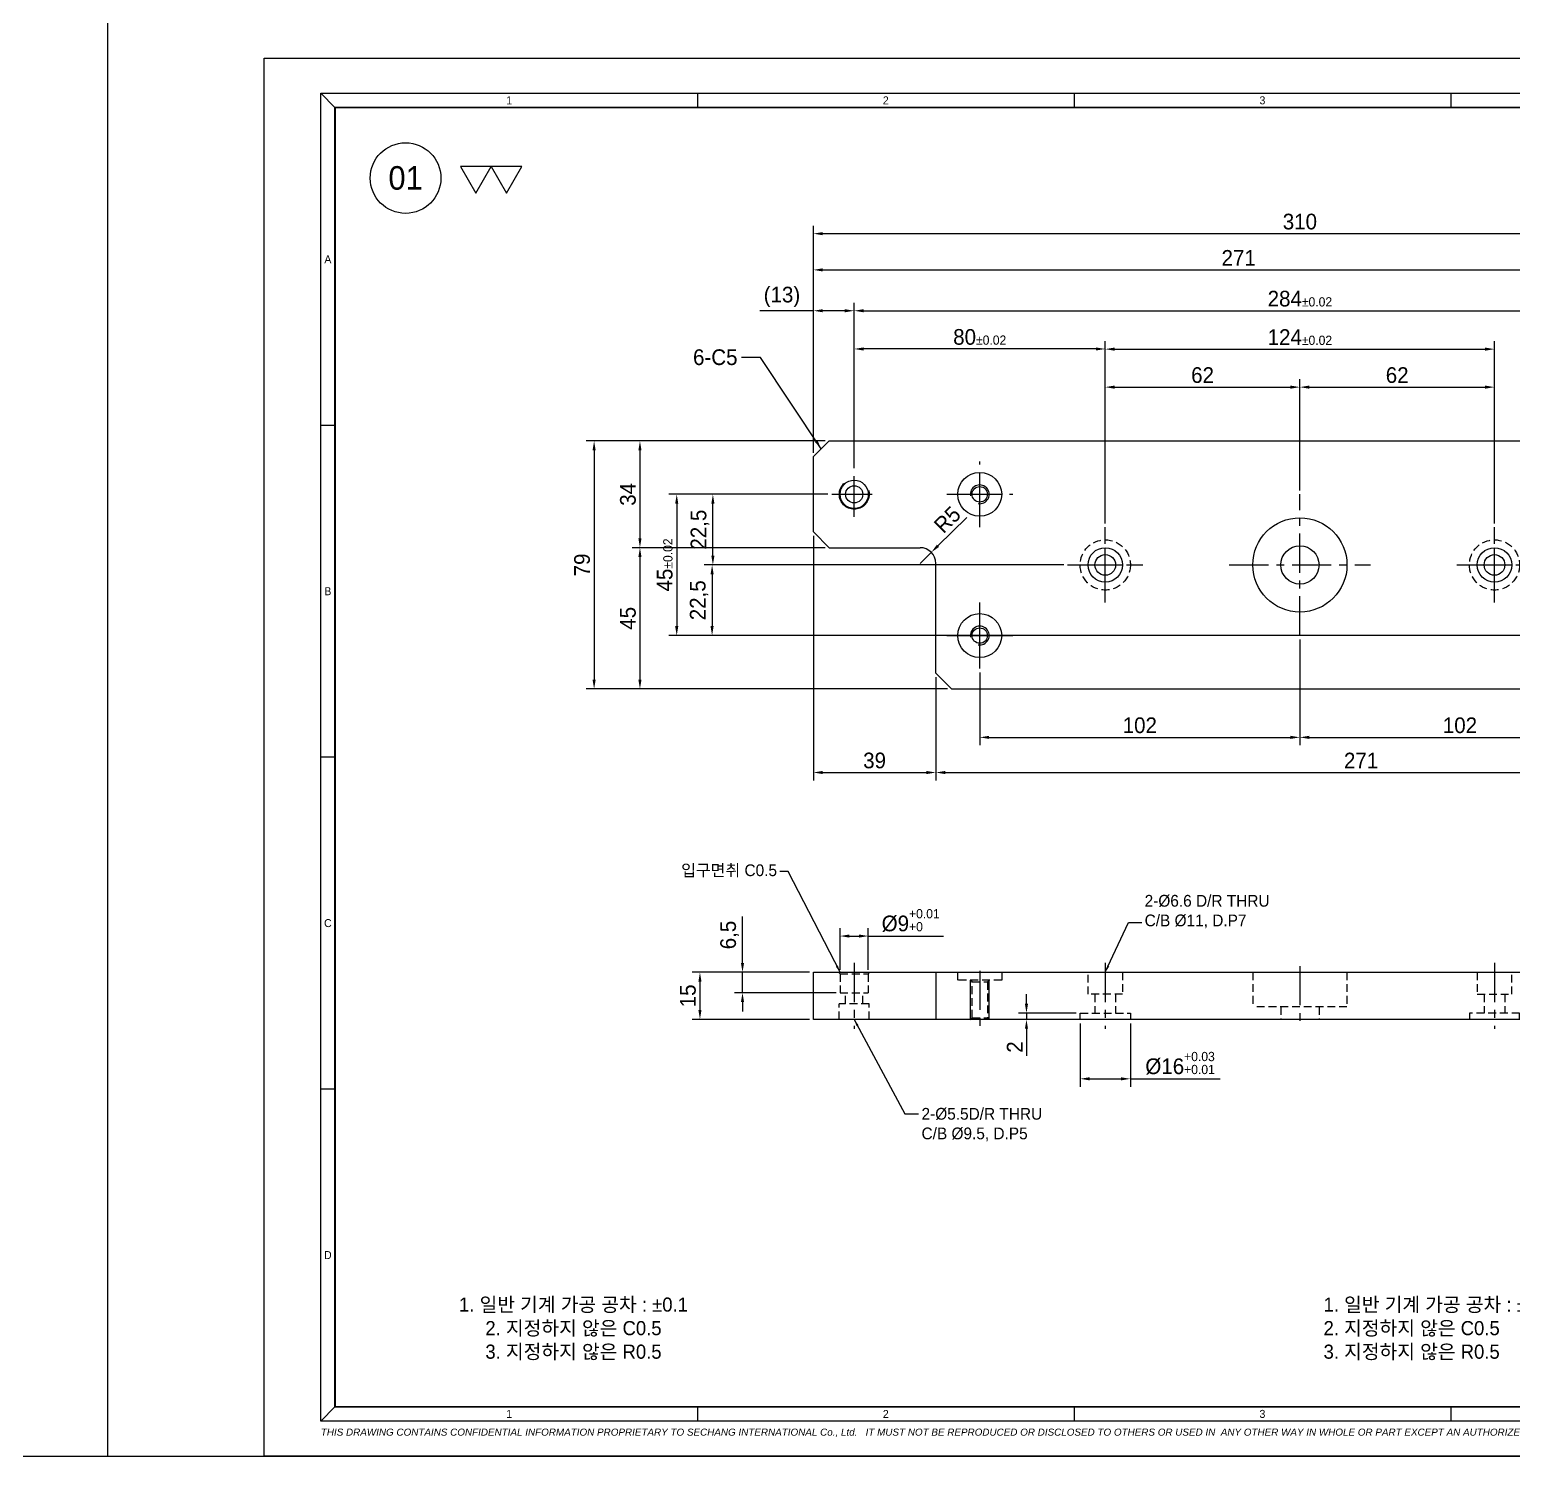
# Model space of a CAD drawing. Header units: inches. Extents: x 0 to 23821, y 0 to 11279.
# Drawn here: x 16725.2 to 17197.9, y 7287.6 to 7742.2 of the extents above; entities that cross this region are included whole.
import ezdxf
from ezdxf.enums import TextEntityAlignment as Align

# ---------------------------------------------------------------- set-up
doc = ezdxf.new("R2010")
doc.units = ezdxf.units.IN
doc.header["$LTSCALE"] = 10
doc.header["$MEASUREMENT"] = 0
for name, pattern in [('CENTER', [2, 1.25, -0.25, 0.25, -0.25]), ('HIDDEN', [0.375, 0.25, -0.125]), ('PHANTOM', [2.5, 1.25, -0.25, 0.25, -0.25, 0.25, -0.25])]:
    doc.linetypes.add(name, pattern=pattern)
doc.layers.get('Defpoints').update_dxf_attribs({"color": 8})
for name, color, linetype in [('11', 1, 'CENTER'), ('22', 2, 'HIDDEN'), ('66', 6, 'PHANTOM'), ('T', 3, 'Continuous')]:
    doc.layers.add(name, color=color, linetype=linetype)
doc.styles.add('SCI', font='')
doc.styles.get('SCI').set_extended_font_data('Gulim')
doc.dimstyles.new('SCH', dxfattribs={"dimtxt": 2.5, "dimasz": 2, "dimexe": 1.25, "dimexo": 0.625, "dimtad": 1, "dimdec": 8, "dimtxsty": 'SCI', "dimcen": 2.5, "dimclrd": 4, "dimclre": 4, "dimclrt": 7, "dimadec": 8, "dimazin": 2, "dimtfac": 1, "dimtdec": 8, "dimtmove": 0, "dimatfit": 3, "dimfxl": 1, "dimarcsym": 0})

# ---------------------------------------------------------------- blocks, each defined once
blk = doc.blocks.new('*U546')
at = {"color": 2}
for points in [[(0, 0), (1.5, 2.6), (-1.5, 2.6)], [(3, 0), (4.5, 2.6), (1.5, 2.6)]]:
    blk.add_lwpolyline(points, close=True, dxfattribs=at)
blk = doc.blocks.new('SECHANG TITLE')
h = blk.add_hatch(color=162)
h.dxf.hatch_style = 1
h.paths.add_polyline_path([(6.08, -25.11), (4.21, -25.11), (4.21, -27.9), (7.94, -27.9)])
h.paths.add_polyline_path([(12.06, -25.11), (10.19, -25.11), (8.33, -27.9), (12.06, -27.9)])
h.paths.add_polyline_path([(12.06, -28.1), (4.21, -28.1), (4.21, -30.89), (12.06, -30.89)])
at = {"color": 3}
for p, q in [((125, 0), (125, -33.6)), ((0, -5.6), (125, -5.6)), ((0, -33.6), (0, -5.6)), ((5.5, -11.2), (5.5, -5.6)), ((44.5, -22.4), (44.5, -5.6)), ((75.5, -11.2), (75.5, -5.6)), ((81, -11.2), (81, -5.6)), ((97.5, -11.2), (97.5, -5.6)), ((0, -11.2), (125, -11.2)), ((23.5, -11.2), (23.5, -22.4)), ((34, -22.4), (34, -11.2)), ((55, -33.6), (55, -11.2)), ((68, -33.6), (68, -11.2)), ((23.5, -14.2), (55, -14.2)), ((23.5, -16.8), (0, -16.8)), ((23.5, -18.3), (55, -18.3)), ((55, -16.8), (125, -16.8)), ((113.5, -33.6), (113.5, -16.8)), ((118.5, -22.4), (125, -16.8)), ((118.5, -33.6), (118.5, -16.8)), ((0, -22.4), (125, -22.4)), ((118.5, -28), (125, -22.4)), ((55, -28), (125, -28)), ((0, -33.6), (125, -33.6))]:
    blk.add_line(p, q, dxfattribs=at)
for p, q in [((4, -28), (4, -24.9)), ((4, -24.9), (6.19, -24.9)), ((4.21, -27.9), (4.21, -25.11)), ((4.21, -25.11), (6.08, -25.11)), ((6.08, -25.11), (7.94, -27.9)), ((6.19, -24.9), (8.13, -27.81)), ((10.08, -24.9), (8.13, -27.81)), ((10.19, -25.11), (8.33, -27.9)), ((10.08, -24.9), (12.27, -24.9)), ((10.19, -25.11), (12.06, -25.11)), ((12.06, -25.11), (12.06, -27.9)), ((12.27, -24.9), (12.27, -28)), ((4, -28), (4, -31.1)), ((7.94, -27.9), (4.21, -27.9)), ((12.06, -28.1), (4.21, -28.1)), ((4.21, -28.1), (4.21, -30.89)), ((12.06, -27.9), (8.33, -27.9)), ((12.06, -30.89), (12.06, -28.1)), ((12.27, -31.1), (12.27, -28)), ((4, -31.1), (12.27, -31.1)), ((4.21, -30.89), (12.06, -30.89))]:
    blk.add_line(p, q)
at = {"attachment_point": 5, "style": 'SCI'}
for s, insert, char_height, width in [('ITEM', (2.75, -8.4), 1.5, 5.5), ('DESCRIPTION', (25, -8.4), 1.5, 39), ('SPECIFICATION', (60, -8.4), 1.5, 31), ("Q'TY", (78.25, -8.4), 1.5, 5.5), ('MATERIAL', (89.25, -8.4), 1.5, 16.5), ('FINISH / REMARK', (111.25, -8.4), 1.5, 27.5), (' CUSTOMER', (11.75, -12.6), 1, 23.5), ('DESIGN', (28.75, -12.7), 1, 10.5), ('CHECK', (39.25, -12.7), 1, 10.5), ('APPROVE', (49.75, -12.7), 1, 10.5), ('TITLE', (61.5, -14), 1.5, 13), (' PROJECT No.', (11.75, -18.2), 1, 23.5), ('SUB SCRIPE', (61.5, -19.6), 1.5, 13), (' PAGE', (116, -19.6), 1, 5), ('{\\fGulim|b1|i0|c129|p50;\\T1.45;세창 인터내쇼날(주)}', (33.63, -26.75), 2.5, 38.7333), ('DWG No.', (61.5, -25.2), 1.5, 13), ('SCALE', (116, -25.2), 1, 5), ('{\\fGulim|b1|i0|c129|p50;\\T1.05;SECHANG INTERNATIONAL CO., LTD.}', (33.63, -29.85), 1.5, 38.7333), ('REF No.', (61.5, -30.8), 1.5, 13), ('REV', (116, -30.8), 1, 5)]:
    blk.add_mtext(s, dxfattribs=dict(at, insert=insert, char_height=char_height, width=width))
blk = doc.blocks.new('SECHANG REV')
at = {"color": 7}
blk.add_line((-52.5, 0), (-52.5, 5.5), dxfattribs=at)
at = {"color": 3}
for p, q in [((-43, 5.5), (-43, 0)), ((-28.5, 5.5), (-28.5, 0)), ((28.5, 5.5), (28.5, 0)), ((40.5, 5.5), (40.5, 0)), ((52.5, 5.5), (52.5, 0))]:
    blk.add_line(p, q, dxfattribs=at)
blk.add_line((52.5, 0), (-52.5, 0))
blk = doc.blocks.new('SECHANG A3')
at = {"color": 2}
for p, q in [((-198, 289.5), (-195, 286.5)), ((-118, 289.5), (-118, 286.5)), ((-38, 289.5), (-38, 286.5)), ((42, 289.5), (42, 286.5)), ((122, 289.5), (122, 286.5)), ((202, 289.5), (199, 286.5)), ((-195, 10.5), (-198, 7.5)), ((-118, 10.5), (-118, 7.5)), ((-38, 10.5), (-38, 7.5)), ((42, 10.5), (42, 7.5)), ((122, 10.5), (122, 7.5)), ((199, 10.5), (202, 7.5))]:
    blk.add_line(p, q, dxfattribs=at)
at = {"color": 3}
blk.add_line((94, 286.5), (199, 286.5), dxfattribs=at)
for p, q in [((-198, 219), (-195, 219)), ((199, 219), (202, 219)), ((-195, 148.5), (-198, 148.5)), ((202, 148.5), (199, 148.5)), ((-195, 78), (-198, 78)), ((202, 78), (199, 78)), ((202, 15.5), (205, 15.5))]:
    blk.add_line(p, q)
at = {"color": 1}
blk.add_lwpolyline([(-210, 297), (210, 297), (210, 0), (-210, 0)], close=True, dxfattribs=at)
at = {"color": 2}
blk.add_lwpolyline([(-198, 289.5), (202, 289.5), (202, 7.5), (-198, 7.5)], close=True, dxfattribs=at)
at = {"const_width": 0.4}
blk.add_lwpolyline([(-195, 286.5), (199, 286.5), (199, 10.5), (-195, 10.5)], close=True, dxfattribs=at)
at = {"layer": '11', "ltscale": 5}
blk.add_line((202, 11.5), (205, 11.5), dxfattribs=at)
at = {"layer": '22', "ltscale": 5}
blk.add_line((202, 13.5), (205, 13.5), dxfattribs=at)
at = {"layer": '66', "ltscale": 3}
blk.add_line((202, 9.5), (205, 9.5), dxfattribs=at)
at = {"layer": 'T'}
blk.add_line((202, 7.5), (205, 7.5), dxfattribs=at)
for name, p in [('SECHANG REV', (146.5, 281)), ('SECHANG TITLE', (74, 44.1))]:
    blk.add_blockref(name, p)
at = {"linetype": 'Continuous', "style": 'SCI'}
blk.add_text('PLOT DATE : 2023/5/31/ 3:50 오후', height=1.92, dxfattribs=at).set_placement((201.86, 4.16), align=Align.RIGHT)
at = {"color": 2, "style": 'SCI'}
for s, insert, char_height, width, attachment_point in [('1', (-158, 288), 1.7, 80, 5), ('2', (-78, 288), 1.7, 80, 5), ('3', (2, 288), 1.7, 80, 5), ('4', (82, 288), 1.7, 80, 5), ('5', (162, 288), 1.7, 80, 5), ('A', (-196.5, 254.25), 1.7, 3, 5), ('A', (200.5, 254.25), 1.7, 3, 5), ('B', (-196.5, 183.75), 1.7, 3, 5), ('B', (200.5, 183.75), 1.7, 3, 5), ('C', (-196.5, 113.25), 1.7, 3, 5), ('C', (200.5, 113.25), 1.7, 3, 5), ('D', (-196.5, 42.75), 1.7, 3, 5), ('D', (200.5, 42.75), 1.7, 3, 5), ('1. 일반 기계 가공 공차 : ±0.1\\P2. 지정하지 않은 C0.5\\P3. 지정하지 않은 R0.5', (14.98, 27.07), 3, 83.5818, 4), ('TIMING BELT CONVEYOR', (164.75, 30.1), 1.7, 45.5, 5), ('2025.04.03', (102.75, 23.75), 1.5, 10.5, 5), ('\\pi1.42726;1', (195.75, 23.1), 1.5, 3.25, 4), ('1', (-158, 9), 1.7, 80, 5), ('2', (-78, 9), 1.7, 80, 5), ('3', (2, 9), 1.7, 80, 5), ('4', (82, 9), 1.7, 80, 5), ('5', (162, 9), 1.7, 80, 5)]:
    blk.add_mtext(s, dxfattribs=dict(at, insert=insert, char_height=char_height, width=width, attachment_point=attachment_point))
at = {"char_height": 1.5, "attachment_point": 5, "style": 'SCI'}
for s, insert, width in [('REV.No', (98.75, 283.7), 9.5), ('DATE', (110.75, 283.7), 14.5), ('REVISION RECORD', (146.5, 283.7), 57), ('SIGN', (181, 283.7), 12), ('CHECK', (193, 283.7), 12)]:
    blk.add_mtext(s, dxfattribs=dict(at, insert=insert, width=width))
at = {"color": 3, "insert": (-198, 5), "char_height": 1.5, "width": 400.0238, "attachment_point": 4, "style": 'SCI'}
blk.add_mtext('{\\fArial|b0|i1|c0|p34;THIS DRAWING CONTAINS CONFIDENTIAL INFORMATION PROPRIETARY TO SECHANG INTERNATIONAL Co., Ltd.   IT MUST NOT BE REPRODUCED OR DISCLOSED TO OTHERS OR USED IN  ANY OTHER WAY IN WHOLE OR PART EXCEPT AN AUTHORIZED IN WRITING BY SECHANG INTERNATIONAL Co., Ltd.  }', dxfattribs=at)
blk = doc.blocks.new('SMTAPM6', base_point=(1696.01, 1983.9))
at = {"color": 7, "linetype": 'Continuous'}
blk.add_circle((1696.01, 1983.9), 2.46, dxfattribs=at)
at = {"layer": '11'}
for p, q in [((1696.01, 1979.4), (1696.01, 1988.4)), ((1691.51, 1983.9), (1700.51, 1983.9))]:
    blk.add_line(p, q, dxfattribs=at)
at = {"layer": 'T', "linetype": 'Continuous'}
blk.add_arc((1696.01, 1983.9), 3, 260.0082, 189.9928, dxfattribs=at)
blk = doc.blocks.new('MDCBM5H', base_point=(3956.9, -5620.49, 0))
at = {"color": 7, "linetype": 'Continuous'}
blk.add_circle((3956.9, -5620.49, 0), 2.75, dxfattribs=at)
at = {"layer": '11'}
for p, q in [((3956.9, -5627.62, 0), (3956.9, -5613.37, 0)), ((3949.78, -5620.49, 0), (3964.03, -5620.49, 0))]:
    blk.add_line(p, q, dxfattribs=at)
at = {"layer": '22', "ltscale": 7.6}
blk.add_circle((3956.9, -5620.49, 0), 4.75, dxfattribs=at)
blk = doc.blocks.new('MDCBM6', base_point=(40751.01, 10879.93))
at = {"color": 7, "linetype": 'Continuous'}
for radius in [5.5, 3.3]:
    blk.add_circle((40751.01, 10879.93), radius, dxfattribs=at)
at = {"layer": '11'}
for p, q in [((40751.01, 10871.68), (40751.01, 10888.18)), ((40742.76, 10879.93), (40759.26, 10879.93))]:
    blk.add_line(p, q, dxfattribs=at)
blk = doc.blocks.new('A$C65A22A5B')
for p, q in [((-155, 34.5), (-150, 39.5)), ((-150, 39.5), (111, 39.5)), ((116, 34.5), (111, 39.5)), ((-155, 10.5), (-155, 34.5)), ((116, -0.5), (116, 34.5)), ((-155, 10.5), (-150, 5.5)), ((-150, 5.5), (-121, 5.5)), ((-116, -34.5), (-116, 0.5)), ((121, -5.5), (150, -5.5)), ((155, -10.5), (150, -5.5)), ((155, -34.5), (155, -10.5)), ((-116, -34.5), (-111, -39.5)), ((155, -34.5), (150, -39.5)), ((-111, -39.5), (150, -39.5))]:
    blk.add_line(p, q)
for centre, radius in [((-102, 22.5), 7), ((102, 22.5), 7), ((-142, 22.5), 4.5), ((0, 0), 15), ((0, 0), 6.1), ((-102, -22.5), 7), ((102, -22.5), 7), ((142, -22.5), 4.5)]:
    blk.add_circle(centre, radius)
for centre, start, end in [((-121, 0.5), 0, 90), ((121, -0.5), 180, 270)]:
    blk.add_arc(centre, 5, start, end)
at = {"layer": '11'}
for p, q in [((-142, 15.75), (-142, 29.25)), ((-102, 12), (-102, 33)), ((102, 12), (102, 33)), ((-148.75, 22.5), (-135.25, 22.5)), ((-112.5, 22.5), (-91.5, 22.5)), ((0, -22.5), (0, 22.5)), ((91.5, 22.5), (112.5, 22.5)), ((-62, -12), (-62, 12)), ((62, -12), (62, 12)), ((-74, 0), (-50, 0)), ((-22.5, 0), (22.5, 0)), ((50, 0), (74, 0)), ((102, -33), (102, -12)), ((142, -29.25), (142, -15.75)), ((91.5, -22.5), (112.5, -22.5)), ((135.25, -22.5), (148.75, -22.5))]:
    blk.add_line(p, q, dxfattribs=at)
at = {"layer": '11', "ltscale": 3.15}
for p, q in [((-102, -33), (-102, -12)), ((-112.5, -22.5), (-91.5, -22.5))]:
    blk.add_line(p, q, dxfattribs=at)
at = {"layer": '22'}
for centre in [(-62, 0), (62, 0)]:
    blk.add_circle(centre, 8, dxfattribs=at)
for name, p in [('MDCBM5H', (-142, 22.5)), ('SMTAPM6', (-102, 22.5)), ('SMTAPM6', (102, 22.5)), ('MDCBM6', (-62, 0)), ('MDCBM6', (62, 0)), ('SMTAPM6', (-102, -22.5)), ('SMTAPM6', (102, -22.5)), ('MDCBM5H', (142, -22.5))]:
    blk.add_blockref(name, p)
blk = doc.blocks.new('A$C575F7A22')
blk.add_line((-116, 0), (-116, -15))
blk.add_lwpolyline([(-155, 0), (155, 0), (155, -15), (-155, -15)], close=True)
at = {"layer": '11'}
for p, q in [((-142, 3), (-142, -18)), ((-102, 0.5), (-102, -18)), ((-62, 3), (-62, -18)), ((0, 2), (0, -17)), ((62, 3), (62, -18)), ((102, 0.5), (102, -18)), ((142, 3), (142, -18))]:
    blk.add_line(p, q, dxfattribs=at)
at = {"layer": '22'}
for p, q in [((-146.5, -0.5), (-147, 0)), ((-137.5, -0.5), (-137, 0)), ((-109, -2.5), (-109, 0)), ((-95, 0), (-95, -2.5)), ((-15, 0), (-15, -11)), ((15, 0), (15, -11)), ((95, 0), (95, -2.5)), ((109, -2.5), (109, 0)), ((116, 0), (116, -15)), ((137.5, -0.5), (137, 0)), ((146.5, -0.5), (147, 0)), ((-146.5, -0.5), (-146.5, -6.5)), ((-146.5, -0.5), (-137.5, -0.5)), ((-137.5, -0.5), (-137.5, -6.5)), ((-95, -2.5), (-109, -2.5)), ((-104.4585, -3.0415), (-105, -2.5)), ((-104.4585, -3.0415), (-99.5415, -3.0415)), ((-104.4585, -14.4585), (-104.4585, -3.0415)), ((-99, -2.5), (-99.5415, -3.0415)), ((-99.5415, -3.0415), (-99.5415, -14.4585)), ((-67.5, -7), (-67.5, 0)), ((-56.5, 0), (-56.5, -7)), ((56.5, 0), (56.5, -7)), ((67.5, -7), (67.5, 0)), ((95, -2.5), (109, -2.5)), ((99, -2.5), (99.5415, -3.0415)), ((104.4585, -3.0415), (99.5415, -3.0415)), ((99.5415, -3.0415), (99.5415, -14.4585)), ((104.4585, -3.0415), (105, -2.5)), ((104.4585, -14.4585), (104.4585, -3.0415)), ((137.5, -0.5), (137.5, -6.5)), ((137.5, -0.5), (146.5, -0.5)), ((146.5, -0.5), (146.5, -6.5)), ((-146.5, -6.5), (-137.5, -6.5)), ((-144.75, -10), (-144.75, -6.5)), ((-139.25, -10), (-139.25, -6.5)), ((-56.5, -7), (-67.5, -7)), ((-65.3, -7), (-65.3, -13)), ((-58.7, -7), (-58.7, -13)), ((56.5, -7), (67.5, -7)), ((58.7, -7), (58.7, -13)), ((65.3, -7), (65.3, -13)), ((137.5, -6.5), (146.5, -6.5)), ((139.25, -10), (139.25, -6.5)), ((144.75, -10), (144.75, -6.5)), ((-137.25, -10), (-146.75, -10)), ((-146.75, -15), (-146.75, -10)), ((-137.25, -15), (-137.25, -10)), ((-70, -15), (-70, -13)), ((-70, -13), (-54, -13)), ((-54, -13), (-54, -15)), ((15, -11), (-15, -11)), ((-6.1, -11), (-6.1, -15)), ((6.1, -11), (6.1, -15)), ((70, -13), (54, -13)), ((54, -13), (54, -15)), ((70, -15), (70, -13)), ((146.75, -10), (137.25, -10)), ((137.25, -15), (137.25, -10)), ((146.75, -15), (146.75, -10)), ((-105, -15), (-104.4585, -14.4585)), ((-104.4585, -14.4585), (-99.5415, -14.4585)), ((-99.5415, -14.4585), (-99, -15)), ((99.5415, -14.4585), (99, -15)), ((104.4585, -14.4585), (99.5415, -14.4585)), ((105, -15), (104.4585, -14.4585))]:
    blk.add_line(p, q, dxfattribs=at)
at = {"layer": 'T'}
for p, q in [((-105, -2.5), (-105, -15)), ((-99, -15), (-99, -2.5)), ((99, -15), (99, -2.5)), ((105, -2.5), (105, -15))]:
    blk.add_line(p, q, dxfattribs=at)
blk = doc.blocks.new('*D1735')
at = {"color": 4, "lineweight": -2, "transparency": 16777216}
for p, q in [((17067.93, 7584.87), (17067.93, 7642.88)), ((17070.93, 7640.38), (17188.93, 7640.38)), ((17191.93, 7584.87), (17191.93, 7642.88))]:
    blk.add_line(p, q, dxfattribs=at)
at = {"color": 4, "transparency": 16777216}
for points in [[(17070.93, 7640.88), (17070.93, 7639.88), (17067.93, 7640.38)], [(17188.93, 7640.88), (17188.93, 7639.88), (17191.93, 7640.38)]]:
    blk.add_solid(points, dxfattribs=at)
at = {"layer": 'Defpoints', "color": 0, "transparency": 16777216}
for p in [(17191.93, 7640.38), (17067.93, 7583.62), (17191.93, 7583.62)]:
    blk.add_point(p, dxfattribs=at)
at = {"color": 7, "transparency": 16777216, "insert": (17129.93, 7644.2), "char_height": 5, "attachment_point": 5, "style": 'SCI'}
blk.add_mtext('124{\\H0.59x;%%p0.02}', dxfattribs=at)
blk = doc.blocks.new('*D1736')
at = {"color": 4, "lineweight": -2, "transparency": 16777216}
for p, q in [((17067.93, 7584.87), (17067.93, 7630.77)), ((17129.93, 7595.37), (17129.93, 7630.77)), ((17070.93, 7628.27), (17126.93, 7628.27))]:
    blk.add_line(p, q, dxfattribs=at)
at = {"color": 4, "transparency": 16777216}
for points in [[(17070.93, 7628.77), (17070.93, 7627.77), (17067.93, 7628.27)], [(17126.93, 7628.77), (17126.93, 7627.77), (17129.93, 7628.27)]]:
    blk.add_solid(points, dxfattribs=at)
at = {"layer": 'Defpoints', "color": 0, "transparency": 16777216}
for p in [(17129.93, 7628.27), (17129.93, 7594.12), (17067.93, 7583.62)]:
    blk.add_point(p, dxfattribs=at)
at = {"color": 7, "transparency": 16777216, "insert": (17098.93, 7632.08), "char_height": 5, "attachment_point": 5, "style": 'SCI'}
blk.add_mtext('62', dxfattribs=at)
blk = doc.blocks.new('*D1737')
at = {"color": 4, "lineweight": -2, "transparency": 16777216}
for p, q in [((17129.93, 7595.37), (17129.93, 7630.77)), ((17191.93, 7584.87), (17191.93, 7630.77)), ((17132.93, 7628.27), (17188.93, 7628.27))]:
    blk.add_line(p, q, dxfattribs=at)
at = {"color": 4, "transparency": 16777216}
for points in [[(17132.93, 7628.77), (17132.93, 7627.77), (17129.93, 7628.27)], [(17188.93, 7628.77), (17188.93, 7627.77), (17191.93, 7628.27)]]:
    blk.add_solid(points, dxfattribs=at)
at = {"layer": 'Defpoints', "color": 0, "transparency": 16777216}
for p in [(17191.93, 7628.27), (17129.93, 7594.12), (17191.93, 7583.62)]:
    blk.add_point(p, dxfattribs=at)
at = {"color": 7, "transparency": 16777216, "insert": (17160.93, 7632.08), "char_height": 5, "attachment_point": 5, "style": 'SCI'}
blk.add_mtext('62', dxfattribs=at)
blk = doc.blocks.new('*D1738')
at = {"color": 4, "lineweight": -2, "transparency": 16777216}
for p, q in [((16974.93, 7607.37), (16974.93, 7668.13)), ((17245.93, 7607.37), (17245.93, 7668.13)), ((16977.93, 7665.63), (17242.93, 7665.63))]:
    blk.add_line(p, q, dxfattribs=at)
at = {"color": 4, "transparency": 16777216}
for points in [[(16977.93, 7666.13), (16977.93, 7665.13), (16974.93, 7665.63)], [(17242.93, 7666.13), (17242.93, 7665.13), (17245.93, 7665.63)]]:
    blk.add_solid(points, dxfattribs=at)
at = {"layer": 'Defpoints', "color": 0, "transparency": 16777216}
for p in [(17245.93, 7665.63), (16974.93, 7606.12), (17245.93, 7606.12)]:
    blk.add_point(p, dxfattribs=at)
at = {"color": 7, "transparency": 16777216, "insert": (17110.43, 7669.45), "char_height": 5, "attachment_point": 5, "style": 'SCI'}
blk.add_mtext('271', dxfattribs=at)
blk = doc.blocks.new('*D1740')
at = {"color": 4, "lineweight": -2, "transparency": 16777216}
for p, q in [((16974.93, 7607.37), (16974.93, 7679.67)), ((16977.93, 7677.17), (17281.93, 7677.17)), ((17284.93, 7562.37), (17284.93, 7679.67))]:
    blk.add_line(p, q, dxfattribs=at)
at = {"color": 4, "transparency": 16777216}
for points in [[(16977.93, 7677.67), (16977.93, 7676.67), (16974.93, 7677.17)], [(17281.93, 7677.67), (17281.93, 7676.67), (17284.93, 7677.17)]]:
    blk.add_solid(points, dxfattribs=at)
at = {"layer": 'Defpoints', "color": 0, "transparency": 16777216}
for p in [(17284.93, 7677.17), (16974.93, 7606.12), (17284.93, 7561.12)]:
    blk.add_point(p, dxfattribs=at)
at = {"color": 7, "transparency": 16777216, "insert": (17129.93, 7680.99), "char_height": 5, "attachment_point": 5, "style": 'SCI'}
blk.add_mtext('310', dxfattribs=at)
blk = doc.blocks.new('*D1741')
at = {"color": 4, "lineweight": -2, "transparency": 16777216}
for p, q in [((16978.68, 7611.12), (16917.17, 7611.12)), ((16919.67, 7608.12), (16919.67, 7580.12)), ((16978.68, 7577.12), (16917.17, 7577.12))]:
    blk.add_line(p, q, dxfattribs=at)
at = {"color": 4, "transparency": 16777216}
for points in [[(16919.17, 7608.12), (16920.17, 7608.12), (16919.67, 7611.12)], [(16919.17, 7580.12), (16920.17, 7580.12), (16919.67, 7577.12)]]:
    blk.add_solid(points, dxfattribs=at)
at = {"layer": 'Defpoints', "color": 0, "transparency": 16777216}
for p in [(16979.93, 7611.12), (16919.67, 7577.12), (16979.93, 7577.12)]:
    blk.add_point(p, dxfattribs=at)
at = {"color": 7, "transparency": 16777216, "insert": (16915.86, 7594.12), "char_height": 5, "attachment_point": 5, "rotation": 90, "style": 'SCI'}
blk.add_mtext('34', dxfattribs=at)
blk = doc.blocks.new('*D1742')
at = {"color": 4, "lineweight": -2, "transparency": 16777216}
for p, q in [((16978.68, 7577.12), (16917.17, 7577.12)), ((16919.67, 7574.12), (16919.67, 7535.12)), ((17017.68, 7532.12), (16917.17, 7532.12))]:
    blk.add_line(p, q, dxfattribs=at)
at = {"color": 4, "transparency": 16777216}
for points in [[(16919.17, 7574.12), (16920.17, 7574.12), (16919.67, 7577.12)], [(16919.17, 7535.12), (16920.17, 7535.12), (16919.67, 7532.12)]]:
    blk.add_solid(points, dxfattribs=at)
at = {"layer": 'Defpoints', "color": 0, "transparency": 16777216}
for p in [(16979.93, 7577.12), (16919.67, 7532.12), (17018.93, 7532.12)]:
    blk.add_point(p, dxfattribs=at)
at = {"color": 7, "transparency": 16777216, "insert": (16915.86, 7554.62), "char_height": 5, "attachment_point": 5, "rotation": 90, "style": 'SCI'}
blk.add_mtext('45', dxfattribs=at)
blk = doc.blocks.new('*D1743')
at = {"color": 4, "lineweight": -2, "transparency": 16777216}
for p, q in [((17054.68, 7571.62), (16940.16, 7571.62)), ((16942.66, 7568.62), (16942.66, 7552.12)), ((17016.18, 7549.12), (16940.16, 7549.12))]:
    blk.add_line(p, q, dxfattribs=at)
at = {"color": 4, "transparency": 16777216}
for points in [[(16942.16, 7568.62), (16943.16, 7568.62), (16942.66, 7571.62)], [(16942.16, 7552.12), (16943.16, 7552.12), (16942.66, 7549.12)]]:
    blk.add_solid(points, dxfattribs=at)
at = {"layer": 'Defpoints', "color": 0, "transparency": 16777216}
for p in [(17055.93, 7571.62), (16942.66, 7549.12), (17017.43, 7549.12)]:
    blk.add_point(p, dxfattribs=at)
at = {"color": 7, "transparency": 16777216, "insert": (16938.54, 7560.37), "char_height": 5, "attachment_point": 5, "rotation": 90, "style": 'SCI'}
blk.add_mtext('22,5', dxfattribs=at)
blk = doc.blocks.new('*D1744')
at = {"color": 4, "lineweight": -2, "transparency": 16777216}
for p, q in [((16979.56, 7594.12), (16940.41, 7594.12)), ((16942.91, 7574.62), (16942.91, 7591.12)), ((17054.68, 7571.62), (16940.41, 7571.62))]:
    blk.add_line(p, q, dxfattribs=at)
at = {"color": 4, "transparency": 16777216}
for points in [[(16942.41, 7591.12), (16943.41, 7591.12), (16942.91, 7594.12)], [(16942.41, 7574.62), (16943.41, 7574.62), (16942.91, 7571.62)]]:
    blk.add_solid(points, dxfattribs=at)
at = {"layer": 'Defpoints', "color": 0, "transparency": 16777216}
for p in [(16942.91, 7594.12), (16980.81, 7594.12), (17055.93, 7571.62)]:
    blk.add_point(p, dxfattribs=at)
at = {"color": 7, "transparency": 16777216, "insert": (16938.79, 7582.87), "char_height": 5, "attachment_point": 5, "rotation": 90, "style": 'SCI'}
blk.add_mtext('22,5', dxfattribs=at)
blk = doc.blocks.new('*D1745')
at = {"color": 4, "lineweight": -2, "transparency": 16777216}
for p, q in [((16979.56, 7594.12), (16928.89, 7594.12)), ((16931.39, 7591.12), (16931.39, 7552.12)), ((17263.93, 7549.12), (16928.89, 7549.12))]:
    blk.add_line(p, q, dxfattribs=at)
at = {"color": 4, "transparency": 16777216}
for points in [[(16930.89, 7591.12), (16931.89, 7591.12), (16931.39, 7594.12)], [(16930.89, 7552.12), (16931.89, 7552.12), (16931.39, 7549.12)]]:
    blk.add_solid(points, dxfattribs=at)
at = {"layer": 'Defpoints', "color": 0, "transparency": 16777216}
for p in [(16980.81, 7594.12), (16931.39, 7549.12), (17265.18, 7549.12)]:
    blk.add_point(p, dxfattribs=at)
at = {"color": 7, "transparency": 16777216, "insert": (16927.58, 7571.62), "char_height": 5, "attachment_point": 5, "rotation": 90, "style": 'SCI'}
blk.add_mtext('45{\\H0.59x;%%p0.02}', dxfattribs=at)
blk = doc.blocks.new('*D1746')
at = {"color": 4, "lineweight": -2, "transparency": 16777216}
for p, q in [((16978.68, 7611.12), (16902.57, 7611.12)), ((16905.07, 7608.12), (16905.07, 7535.12)), ((17017.68, 7532.12), (16902.57, 7532.12))]:
    blk.add_line(p, q, dxfattribs=at)
at = {"color": 4, "transparency": 16777216}
for points in [[(16904.57, 7608.12), (16905.57, 7608.12), (16905.07, 7611.12)], [(16904.57, 7535.12), (16905.57, 7535.12), (16905.07, 7532.12)]]:
    blk.add_solid(points, dxfattribs=at)
at = {"layer": 'Defpoints', "color": 0, "transparency": 16777216}
for p in [(16979.93, 7611.12), (16905.07, 7532.12), (17018.93, 7532.12)]:
    blk.add_point(p, dxfattribs=at)
at = {"color": 7, "transparency": 16777216, "insert": (16901.25, 7571.62), "char_height": 5, "attachment_point": 5, "rotation": 90, "style": 'SCI'}
blk.add_mtext('79', dxfattribs=at)
blk = doc.blocks.new('*D1747')
at = {"color": 4, "lineweight": -2, "transparency": 16777216}
for p, q in [((16974.93, 7580.87), (16974.93, 7502.99)), ((17013.93, 7535.87), (17013.93, 7502.99)), ((16977.93, 7505.49), (17010.93, 7505.49))]:
    blk.add_line(p, q, dxfattribs=at)
at = {"color": 4, "transparency": 16777216}
for points in [[(16977.93, 7505.99), (16977.93, 7504.99), (16974.93, 7505.49)], [(17010.93, 7505.99), (17010.93, 7504.99), (17013.93, 7505.49)]]:
    blk.add_solid(points, dxfattribs=at)
at = {"layer": 'Defpoints', "color": 0, "transparency": 16777216}
for p in [(16974.93, 7582.12), (17013.93, 7537.12), (17013.93, 7505.49)]:
    blk.add_point(p, dxfattribs=at)
at = {"color": 7, "transparency": 16777216, "insert": (16994.43, 7509.3), "char_height": 5, "attachment_point": 5, "style": 'SCI'}
blk.add_mtext('39', dxfattribs=at)
blk = doc.blocks.new('*D1748')
at = {"color": 4, "lineweight": -2, "transparency": 16777216}
for p, q in [((17013.93, 7535.87), (17013.93, 7502.99)), ((17284.93, 7535.87), (17284.93, 7502.99)), ((17016.93, 7505.49), (17281.93, 7505.49))]:
    blk.add_line(p, q, dxfattribs=at)
at = {"color": 4, "transparency": 16777216}
for points in [[(17016.93, 7505.99), (17016.93, 7504.99), (17013.93, 7505.49)], [(17281.93, 7505.99), (17281.93, 7504.99), (17284.93, 7505.49)]]:
    blk.add_solid(points, dxfattribs=at)
at = {"layer": 'Defpoints', "color": 0, "transparency": 16777216}
for p in [(17013.93, 7537.12), (17284.93, 7537.12), (17284.93, 7505.49)]:
    blk.add_point(p, dxfattribs=at)
at = {"color": 7, "transparency": 16777216, "insert": (17149.43, 7509.31), "char_height": 5, "attachment_point": 5, "style": 'SCI'}
blk.add_mtext('271', dxfattribs=at)
blk = doc.blocks.new('*D1749')
at = {"color": 4, "lineweight": -2, "transparency": 16777216}
for p, q in [((16987.93, 7602.5), (16987.93, 7655.11)), ((17271.93, 7557.12), (17271.93, 7655.11)), ((16990.93, 7652.61), (17268.93, 7652.61))]:
    blk.add_line(p, q, dxfattribs=at)
at = {"color": 4, "transparency": 16777216}
for points in [[(16990.93, 7653.11), (16990.93, 7652.11), (16987.93, 7652.61)], [(17268.93, 7653.11), (17268.93, 7652.11), (17271.93, 7652.61)]]:
    blk.add_solid(points, dxfattribs=at)
at = {"layer": 'Defpoints', "color": 0, "transparency": 16777216}
for p in [(17271.93, 7652.61), (16987.93, 7601.25), (17271.93, 7555.87)]:
    blk.add_point(p, dxfattribs=at)
at = {"color": 7, "transparency": 16777216, "insert": (17129.93, 7656.43), "char_height": 5, "attachment_point": 5, "style": 'SCI'}
blk.add_mtext('284{\\H0.59x;%%p0.02}', dxfattribs=at)
blk = doc.blocks.new('*D1750')
at = {"color": 4, "lineweight": -2, "transparency": 16777216}
for p, q in [((16987.93, 7602.5), (16987.93, 7642.93)), ((17064.93, 7640.43), (16990.93, 7640.43)), ((17067.93, 7584.87), (17067.93, 7642.93))]:
    blk.add_line(p, q, dxfattribs=at)
at = {"color": 4, "transparency": 16777216}
for points in [[(16990.93, 7640.93), (16990.93, 7639.93), (16987.93, 7640.43)], [(17064.93, 7640.93), (17064.93, 7639.93), (17067.93, 7640.43)]]:
    blk.add_solid(points, dxfattribs=at)
at = {"layer": 'Defpoints', "color": 0, "transparency": 16777216}
for p in [(16987.93, 7640.43), (16987.93, 7601.25), (17067.93, 7583.62)]:
    blk.add_point(p, dxfattribs=at)
at = {"color": 7, "transparency": 16777216, "insert": (17027.93, 7644.24), "char_height": 5, "attachment_point": 5, "style": 'SCI'}
blk.add_mtext('80{\\H0.59x;%%p0.02}', dxfattribs=at)
blk = doc.blocks.new('*D1751')
at = {"color": 4, "lineweight": -2, "transparency": 16777216}
for p, q in [((16983.43, 7442.58), (16983.43, 7455.89)), ((16992.43, 7442.58), (16992.43, 7455.89)), ((16986.43, 7453.39), (16989.43, 7453.39)), ((16992.43, 7453.39), (17016.43, 7453.39))]:
    blk.add_line(p, q, dxfattribs=at)
at = {"color": 4, "transparency": 16777216}
for points in [[(16986.43, 7453.89), (16986.43, 7452.89), (16983.43, 7453.39)], [(16989.43, 7453.89), (16989.43, 7452.89), (16992.43, 7453.39)]]:
    blk.add_solid(points, dxfattribs=at)
at = {"layer": 'Defpoints', "color": 0, "transparency": 16777216}
for p in [(16992.43, 7453.39), (16983.43, 7441.33), (16992.43, 7441.33)]:
    blk.add_point(p, dxfattribs=at)
at = {"color": 7, "transparency": 16777216, "insert": (17005.93, 7458.35), "char_height": 5, "attachment_point": 5, "style": 'SCI'}
blk.add_mtext('%%c9{\\H0.59x;\\S+0.01^ +0;}', dxfattribs=at)
blk = doc.blocks.new('*D1752')
at = {"color": 4, "lineweight": -2, "transparency": 16777216}
for p, q in [((16952.35, 7444.83), (16952.35, 7459.61)), ((16973.68, 7441.83), (16949.85, 7441.83)), ((16952.35, 7435.33), (16952.35, 7441.83)), ((16982.18, 7435.33), (16949.85, 7435.33)), ((16952.35, 7432.33), (16952.35, 7429.33))]:
    blk.add_line(p, q, dxfattribs=at)
at = {"color": 4, "transparency": 16777216}
for points in [[(16951.85, 7444.83), (16952.85, 7444.83), (16952.35, 7441.83)], [(16951.85, 7432.33), (16952.85, 7432.33), (16952.35, 7435.33)]]:
    blk.add_solid(points, dxfattribs=at)
at = {"layer": 'Defpoints', "color": 0, "transparency": 16777216}
for p in [(16952.35, 7441.83), (16974.93, 7441.83), (16983.43, 7435.33)]:
    blk.add_point(p, dxfattribs=at)
at = {"color": 7, "transparency": 16777216, "insert": (16948.23, 7453.72), "char_height": 5, "attachment_point": 5, "rotation": 90, "style": 'SCI'}
blk.add_mtext('6,5', dxfattribs=at)
blk = doc.blocks.new('*D1753')
at = {"color": 4, "lineweight": -2, "transparency": 16777216}
for p, q in [((17059.93, 7425.58), (17059.93, 7405.4)), ((17075.93, 7425.58), (17075.93, 7405.4)), ((17062.93, 7407.9), (17072.93, 7407.9)), ((17075.93, 7407.9), (17104.58, 7407.9))]:
    blk.add_line(p, q, dxfattribs=at)
at = {"color": 4, "transparency": 16777216}
for points in [[(17062.93, 7408.4), (17062.93, 7407.4), (17059.93, 7407.9)], [(17072.93, 7408.4), (17072.93, 7407.4), (17075.93, 7407.9)]]:
    blk.add_solid(points, dxfattribs=at)
at = {"layer": 'Defpoints', "color": 0, "transparency": 16777216}
for p in [(17059.93, 7426.83), (17075.93, 7426.83), (17075.93, 7407.9)]:
    blk.add_point(p, dxfattribs=at)
at = {"color": 7, "transparency": 16777216, "insert": (17091.76, 7412.85), "char_height": 5, "attachment_point": 5, "style": 'SCI'}
blk.add_mtext('%%C16{\\H0.59x;\\S+0.03^ +0.01;}', dxfattribs=at)
blk = doc.blocks.new('*D1754')
at = {"color": 4, "lineweight": -2, "transparency": 16777216}
for p, q in [((17042.82, 7431.83), (17042.82, 7434.83)), ((17058.68, 7428.83), (17040.32, 7428.83)), ((17058.68, 7426.83), (17040.32, 7426.83)), ((17042.82, 7428.83), (17042.82, 7426.83)), ((17042.82, 7423.83), (17042.82, 7415.22))]:
    blk.add_line(p, q, dxfattribs=at)
at = {"color": 4, "transparency": 16777216}
for points in [[(17042.32, 7431.83), (17043.32, 7431.83), (17042.82, 7428.83)], [(17042.32, 7423.83), (17043.32, 7423.83), (17042.82, 7426.83)]]:
    blk.add_solid(points, dxfattribs=at)
at = {"layer": 'Defpoints', "color": 0, "transparency": 16777216}
for p in [(17042.82, 7426.83), (17059.93, 7428.83), (17059.93, 7426.83)]:
    blk.add_point(p, dxfattribs=at)
at = {"color": 7, "transparency": 16777216, "insert": (17039.07, 7418.03), "char_height": 5, "attachment_point": 5, "rotation": 90, "style": 'SCI'}
blk.add_mtext('2', dxfattribs=at)
blk = doc.blocks.new('*D1755')
at = {"color": 4, "lineweight": -2, "transparency": 16777216}
for p, q in [((16973.68, 7441.83), (16936.29, 7441.83)), ((16938.79, 7438.83), (16938.79, 7429.83)), ((16973.68, 7426.83), (16936.29, 7426.83))]:
    blk.add_line(p, q, dxfattribs=at)
at = {"color": 4, "transparency": 16777216}
for points in [[(16938.29, 7438.83), (16939.29, 7438.83), (16938.79, 7441.83)], [(16938.29, 7429.83), (16939.29, 7429.83), (16938.79, 7426.83)]]:
    blk.add_solid(points, dxfattribs=at)
at = {"layer": 'Defpoints', "color": 0, "transparency": 16777216}
for p in [(16974.93, 7441.83), (16938.79, 7426.83), (16974.93, 7426.83)]:
    blk.add_point(p, dxfattribs=at)
at = {"color": 7, "transparency": 16777216, "insert": (16934.97, 7434.33), "char_height": 5, "attachment_point": 5, "rotation": 90, "style": 'SCI'}
blk.add_mtext('15', dxfattribs=at)
blk = doc.blocks.new('*D1756')
at = {"color": 4, "lineweight": -2, "transparency": 16777216}
for p, q in [((16974.93, 7607.37), (16974.93, 7655.11)), ((16987.93, 7602.5), (16987.93, 7655.11)), ((16974.93, 7652.61), (16957.92, 7652.61)), ((16984.93, 7652.61), (16977.93, 7652.61))]:
    blk.add_line(p, q, dxfattribs=at)
at = {"color": 4, "transparency": 16777216}
for points in [[(16977.93, 7653.11), (16977.93, 7652.11), (16974.93, 7652.61)], [(16984.93, 7653.11), (16984.93, 7652.11), (16987.93, 7652.61)]]:
    blk.add_solid(points, dxfattribs=at)
at = {"layer": 'Defpoints', "color": 0, "transparency": 16777216}
for p in [(16974.93, 7652.61), (16974.93, 7606.12), (16987.93, 7601.25)]:
    blk.add_point(p, dxfattribs=at)
at = {"color": 7, "transparency": 16777216, "insert": (16964.92, 7657.01), "char_height": 5, "attachment_point": 5, "style": 'SCI'}
blk.add_mtext('(13)', dxfattribs=at)
blk = doc.blocks.new('*D1723')
at = {"color": 4, "lineweight": -2, "transparency": 16777216}
for p, q in [((17023.83, 7586.79), (17014.63, 7577.74)), ((17008.93, 7572.12), (17012.5, 7575.63))]:
    blk.add_line(p, q, dxfattribs=at)
at = {"color": 4, "transparency": 16777216}
blk.add_solid([(17014.28, 7578.09), (17014.98, 7577.38), (17012.5, 7575.63)], dxfattribs=at)
at = {"layer": 'Defpoints', "color": 0, "transparency": 16777216}
for p in [(17012.5, 7575.63), (17008.93, 7572.12)]:
    blk.add_point(p, dxfattribs=at)
at = {"color": 7, "transparency": 16777216, "insert": (17017.62, 7586.04), "char_height": 5, "attachment_point": 5, "rotation": 44.5655, "style": 'SCI'}
blk.add_mtext('R5', dxfattribs=at)
blk = doc.blocks.new('*D1726')
at = {"color": 4, "lineweight": -2, "transparency": 16777216}
for p, q in [((17129.93, 7547.87), (17129.93, 7514.19)), ((17027.93, 7537.37), (17027.93, 7514.19)), ((17030.93, 7516.69), (17126.93, 7516.69))]:
    blk.add_line(p, q, dxfattribs=at)
at = {"color": 4, "transparency": 16777216}
for points in [[(17030.93, 7517.19), (17030.93, 7516.19), (17027.93, 7516.69)], [(17126.93, 7517.19), (17126.93, 7516.19), (17129.93, 7516.69)]]:
    blk.add_solid(points, dxfattribs=at)
at = {"layer": 'Defpoints', "color": 0, "transparency": 16777216}
for p in [(17129.93, 7549.12), (17027.93, 7538.62), (17129.93, 7516.69)]:
    blk.add_point(p, dxfattribs=at)
at = {"color": 7, "transparency": 16777216, "insert": (17078.93, 7520.51), "char_height": 5, "attachment_point": 5, "style": 'SCI'}
blk.add_mtext('102', dxfattribs=at)
blk = doc.blocks.new('*D1727')
at = {"color": 4, "lineweight": -2, "transparency": 16777216}
for p, q in [((17129.93, 7547.87), (17129.93, 7514.19)), ((17231.93, 7537.37), (17231.93, 7514.19)), ((17132.93, 7516.69), (17228.93, 7516.69))]:
    blk.add_line(p, q, dxfattribs=at)
at = {"color": 4, "transparency": 16777216}
for points in [[(17132.93, 7517.19), (17132.93, 7516.19), (17129.93, 7516.69)], [(17228.93, 7517.19), (17228.93, 7516.19), (17231.93, 7516.69)]]:
    blk.add_solid(points, dxfattribs=at)
at = {"layer": 'Defpoints', "color": 0, "transparency": 16777216}
for p in [(17129.93, 7549.12), (17231.93, 7538.62), (17231.93, 7516.69)]:
    blk.add_point(p, dxfattribs=at)
at = {"color": 7, "transparency": 16777216, "insert": (17180.93, 7520.51), "char_height": 5, "attachment_point": 5, "style": 'SCI'}
blk.add_mtext('102', dxfattribs=at)

msp = doc.modelspace()

# ---------------------------------------------------------------- linework, layer by layer
msp.add_lwpolyline([(16750, 7287.62955634), (20882.55034355, 7287.62955634), (20882.55034355, 8190.5429366), (16750, 8190.5429366)], close=True)
msp.add_circle((16845, 7694.87955634), 11.25)
at = {"layer": 'Defpoints'}
msp.add_line((16700, 7287.62955634), (16800, 7287.62955634), dxfattribs=at)

# ---------------------------------------------------------------- block references
for name, p, xscale, yscale, zscale in [('SECHANG A3', (17115, 7287.62955634), 1.5, 1.5, 1.5), ('*U546', (16867.41329623, 7690.11264333), 3.250000000000336, 3.250000000000336, 3.250000000000336)]:
    msp.add_blockref(name, p, dxfattribs=dict(xscale=xscale, yscale=yscale, zscale=zscale))
for name, p in [('A$C65A22A5B', (17129.93387534, 7571.62245161)), ('A$C575F7A22', (17129.93387534, 7441.83242295))]:
    msp.add_blockref(name, p)

# ---------------------------------------------------------------- texts
at = {"color": 2, "attachment_point": 5, "style": 'SCI'}
for s, insert, char_height, width in [('01', (16845, 7694.87955634), 7.5, 22.5), ('1. 일반 기계 가공 공차 : ±0.1\\P2. 지정하지 않은 C0.5\\P3. 지정하지 않은 R0.5', (16898.49910077, 7328.23636104), 4.5, 125.3727549431)]:
    msp.add_mtext(s, dxfattribs=dict(at, insert=insert, char_height=char_height, width=width))
at = {"color": 7, "style": 'SCI'}
for s, insert, char_height, attachment_point in [('6-C5', (16950.76707357, 7635.24190385), 5, 9), ('입구면취 C0.5', (16963.34822503, 7472.07580252), 3.75, 9), ('2-%%C6.6 D/R THRU\\PC/B %%C11, D.P7', (17080.471871, 7455.79831763), 3.75, 7), ('2-%%C5.5D/R THRU\\PC/B %%C9.5, D.P5', (17009.39264361, 7398.63188455), 3.75, 1)]:
    msp.add_mtext(s, dxfattribs=dict(at, insert=insert, char_height=char_height, attachment_point=attachment_point))

# ---------------------------------------------------------------- dimensions: what is measured, and where the dimension line sits
for base, p1, p2, override, picture, middle in [((17284.933875342, 7677.1712281685), (16974.933875342, 7606.1224516105), (17284.933875342, 7561.1224516105), {"dimscale": 2, "dimasz": 1.5}, '*D1740', (17129.933875342, 7680.9911349594)), ((17245.933875342, 7665.6281138618), (16974.933875342, 7606.1224516105), (17245.933875342, 7606.1224516105), {"dimscale": 2, "dimasz": 1.5}, '*D1738', (17110.433875342, 7669.4480206528)), ((17129.933875342, 7628.2664663522), (17067.933875342, 7583.6224516105), (17129.933875342, 7594.1224516105), {"dimscale": 2, "dimasz": 1.5}, '*D1736', (17098.933875342, 7632.0797153536)), ((17191.933875342, 7628.2664663522), (17129.933875342, 7594.1224516105), (17191.933875342, 7583.6224516105), {"dimscale": 2, "dimasz": 1.5, "dimtmove": 1}, '*D1737', (17160.933875342, 7632.0797153536)), ((17013.933875342, 7505.4878806647), (16974.933875342, 7582.1224516105), (17013.933875342, 7537.1224516105), {"dimscale": 2, "dimasz": 1.5}, '*D1747', (16994.433875342, 7509.301129666)), ((17129.933875342, 7516.693027114), (17027.933875342, 7538.6224516105), (17129.933875342, 7549.1224516105), {"dimscale": 2, "dimasz": 1.5, "dimtmove": 1}, '*D1726', (17078.933875342, 7520.5129339049)), ((17231.933875342, 7516.693027114), (17129.933875342, 7549.1224516105), (17231.933875342, 7538.6224516105), {"dimscale": 2, "dimasz": 1.5, "dimtmove": 1}, '*D1727', (17180.933875342, 7520.5129339049)), ((17284.933875342, 7505.4878806647), (17013.933875342, 7537.1224516105), (17284.933875342, 7537.1224516105), {"dimscale": 2, "dimasz": 1.5, "dimtmove": 1}, '*D1748', (17149.433875342, 7509.3077874556))]:
    dim = msp.add_linear_dim(base=base, p1=p1, p2=p2, dimstyle='SCH', override=override)
    dim.commit()
    dim.dimension.update_dxf_attribs({"geometry": picture, "text_midpoint": middle})
for base, p1, p2, text, picture, middle in [((16974.933875342, 7652.6105014875), (16987.933875342, 7601.2474516105), (16974.933875342, 7606.1224516105), '(<>)', '*D1756', (16964.924887326, 7657.0063070801)), ((17271.933875342, 7652.6105014875), (16987.933875342, 7601.2474516105), (17271.933875342, 7555.8724516105), '<>{\\H0.59x;%%p0.02}', '*D1749', (17129.933875342, 7656.4270793837)), ((16987.933875342, 7640.42919797), (17067.933875342, 7583.6224516105), (16987.933875342, 7601.2474516105), '<>{\\H0.59x;%%p0.02}', '*D1750', (17027.933875342, 7644.2424469714)), ((17191.933875342, 7640.3815880733), (17067.933875342, 7583.6224516105), (17191.933875342, 7583.6224516105), '<>{\\H0.59x;%%p0.02}', '*D1735', (17129.933875342, 7644.2014948643)), ((16992.433875342, 7453.3900136261), (16983.433875342, 7441.3324229492), (16992.433875342, 7441.3324229491), '%%c<>{\\H0.59x;\\S+0.01^ +0;}', '*D1751', (17005.9341416535, 7458.3466603194)), ((17075.933875342, 7407.8982986535), (17059.933875342, 7426.8324229491), (17075.933875342, 7426.8324229492), '%%C<>{\\H0.59x;\\S+0.03^ +0.01;}', '*D1753', (17091.7568447161, 7412.8549453468))]:
    dim = msp.add_linear_dim(base=base, p1=p1, p2=p2, text=text, dimstyle='SCH', override={"dimscale": 2, "dimasz": 1.5})
    dim.commit()
    dim.dimension.update_dxf_attribs({"geometry": picture, "text_midpoint": middle})
for base, p1, p2, override, picture, middle in [((16905.0689525024, 7532.1224516105), (16979.933875342, 7611.1224516105), (17018.933875342, 7532.1224516105), {"dimscale": 2, "dimasz": 1.5}, '*D1746', (16901.2523746063, 7571.6224516105)), ((16919.6736542099, 7577.1224516105), (16979.933875342, 7611.1224516105), (16979.933875342, 7577.1224516105), {"dimscale": 2, "dimasz": 1.5}, '*D1741', (16915.8570763137, 7594.1224516105)), ((16942.9089407995, 7594.1224516105), (17055.933875342, 7571.6224516105), (16980.808875342, 7594.1224516105), {"dimscale": 2, "dimasz": 1.5}, '*D1744', (16938.7861045811, 7582.8724516105)), ((16919.6736542099, 7532.1224516105), (16979.933875342, 7577.1224516105), (17018.933875342, 7532.1224516105), {"dimscale": 2, "dimasz": 1.5, "dimtmove": 1}, '*D1742', (16915.8570763138, 7554.6224516105)), ((16942.6589407995, 7549.1224516105), (17055.933875342, 7571.6224516105), (17017.4338753419, 7549.1224516105), {"dimscale": 2, "dimasz": 1.5}, '*D1743', (16938.5361045811, 7560.3724516105)), ((16952.3489041642, 7441.8324229492), (16983.433875342, 7435.3324229492), (16974.933875342, 7441.8324229492), {"dimscale": 2, "dimasz": 1.5}, '*D1752', (16948.2260679458, 7453.72290231)), ((16938.7901690362, 7426.8324229492), (16974.933875342, 7441.8324229492), (16974.933875342, 7426.8324229492), {"dimscale": 2, "dimasz": 1.5}, '*D1755', (16934.9702622453, 7434.3324229492)), ((17042.82221777, 7426.83242295), (17059.93387534, 7428.83242295), (17059.93387534, 7426.83242295), {"dimscale": 2, "dimasz": 1.5}, '*D1754', (17039.06555998, 7418.02782907))]:
    dim = msp.add_linear_dim(base=base, p1=p1, p2=p2, angle=90, dimstyle='SCH', override=override)
    dim.commit()
    dim.dimension.update_dxf_attribs({"geometry": picture, "text_midpoint": middle})
dim = msp.add_linear_dim(base=(16931.3923954795, 7549.1224516105), p1=(16980.808875342, 7594.1224516105), p2=(17265.183875342, 7549.1224516105), angle=90, text='<>{\\H0.59x;%%p0.02}', dimstyle='SCH', override={"dimscale": 2, "dimasz": 1.5})
dim.commit()
dim.dimension.update_dxf_attribs({"geometry": '*D1745', "text_midpoint": (16927.5758175834, 7571.6224516105)})
dim = msp.add_radius_dim(center=(17008.933875342, 7572.1224516105), mpoint=(17012.4961175491, 7575.6310739124), dimstyle='SCH', override={"dimscale": 2, "dimasz": 1.5})
dim.commit()
dim.dimension.update_dxf_attribs({"geometry": '*D1723', "text_midpoint": (17017.6204751844, 7586.0352864301)})

# ---------------------------------------------------------------- leaders
at = {"annotation_type": 0, "has_hookline": 1}
for points, override, hookline_direction, text_width in [([(16977.43387534, 7608.62245161), (16958.07288715, 7637.74190385), (16952.01707357, 7637.74190385)], {"dimscale": 2, "dimasz": 1.5, "dimgap": 0.625, "dimtad": 0}, 1, 16.15845539), ([(16983.43387534, 7441.83242295), (16966.91038451, 7473.95080252), (16964.28572503, 7473.95080252)], {"dimscale": 1.5, "dimasz": 1.5, "dimgap": 0.625, "dimtad": 0}, 1, 32.46171771), ([(17067.93387534, 7441.83242295), (17075.34446841, 7457.67331763), (17079.534371, 7457.67331763)], {"dimscale": 1.5, "dimasz": 1.5, "dimgap": 0.625, "dimtad": 0}, 0, 43.3671771), ([(16987.93387534, 7426.83242295), (17004.09064736, 7396.75688455), (17008.45514361, 7396.75688455)], {"dimscale": 1.5, "dimasz": 1.5, "dimgap": 0.625, "dimtad": 0}, 0, 41.6644474)]:
    msp.add_leader(points, dimstyle='SCH', override=override, dxfattribs=dict(at, hookline_direction=hookline_direction, text_width=text_width))

doc.saveas('drawing.dxf')
